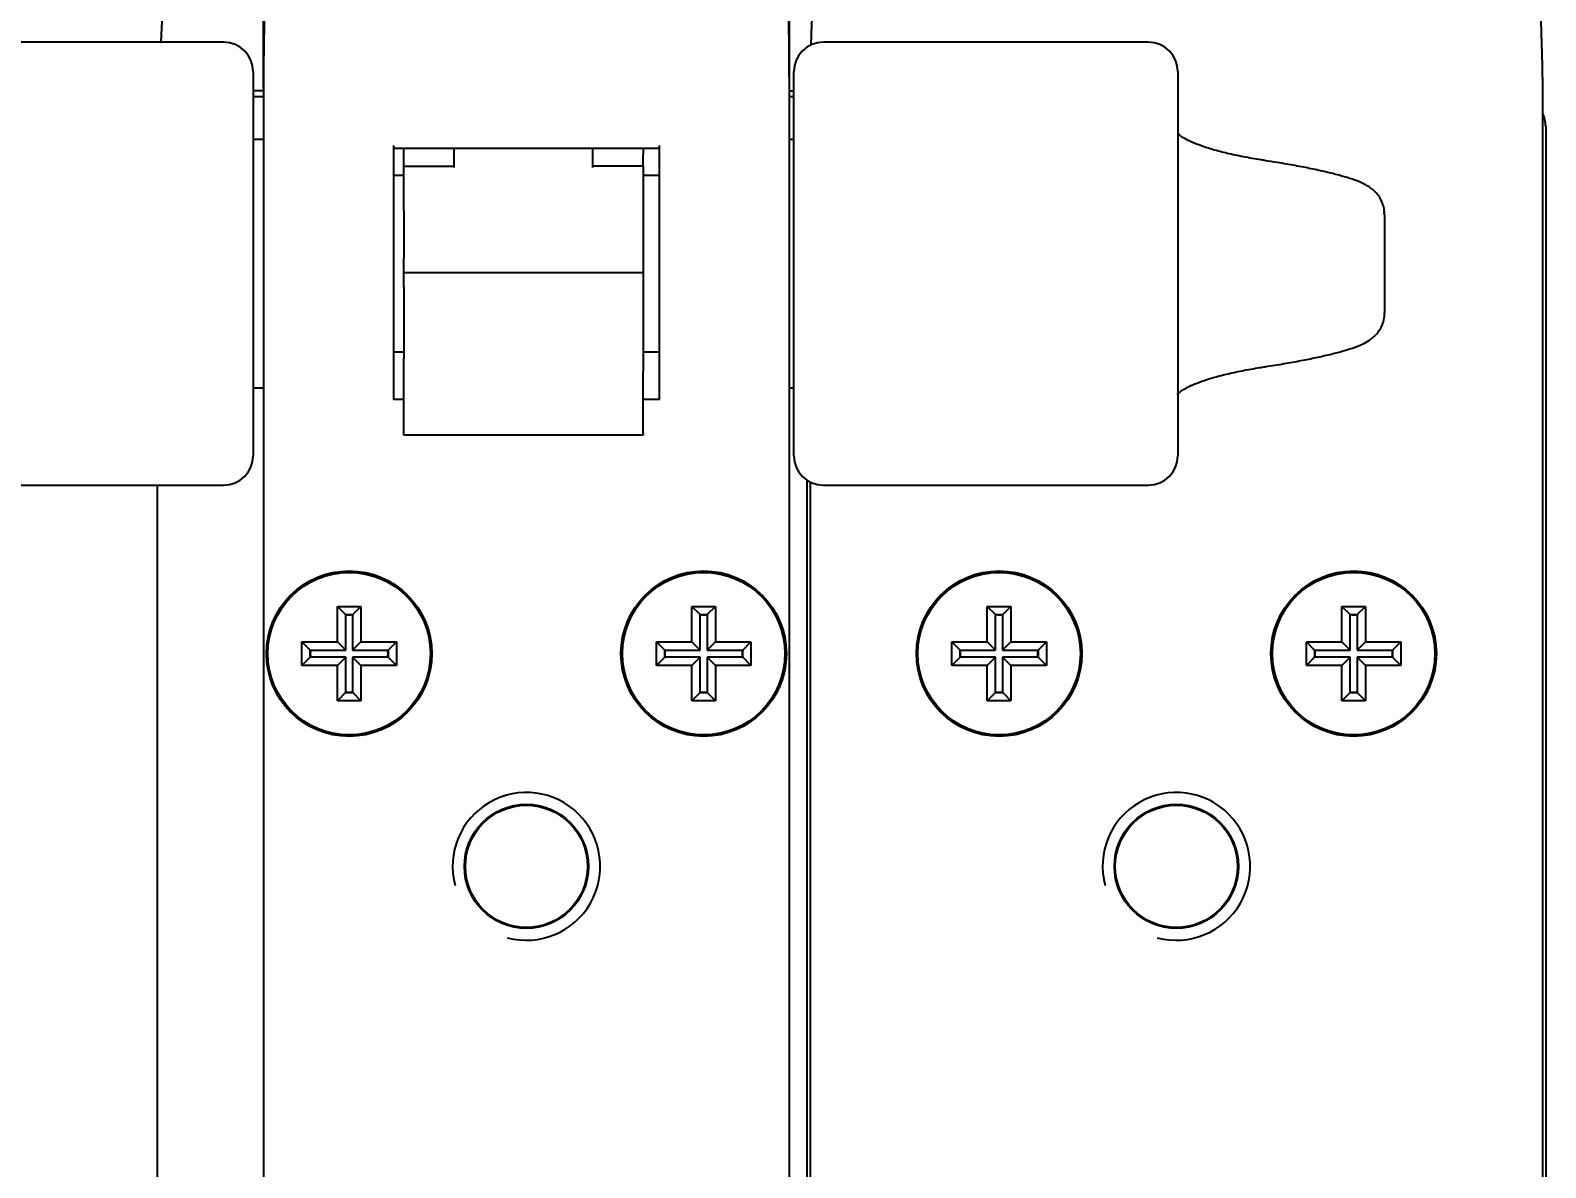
# Model space of a CAD drawing. Header units: millimetres. Extents: x -152 to 557, y 15 to 288.
# Drawn here: x 47.4 to 98.7, y 57.3 to 95.8 of the extents above; entities that cross this region are included whole.
import ezdxf
from ezdxf.enums import TextEntityAlignment as Align

# ---------------------------------------------------------------- set-up
doc = ezdxf.new("R2010")
doc.units = ezdxf.units.MM
doc.layers.add('Default', color=7, linetype='Continuous')
doc.layers.add('DV1_Default', color=7, linetype='Continuous')
doc.styles.add('SEACAD_Arial', font='arial.ttf')
doc.dimstyles.new('ISO', dxfattribs={"dimtxt": 1.75, "dimasz": 1.75, "dimexe": 0.875, "dimexo": 0, "dimgap": 0.4375, "dimtad": 1, "dimtxsty": 'SEACAD_Arial', "dimblk1": '_SE_FILLED', "dimblk2": '_SE_FILLED', "dimsah": 1, "dimcen": 0.875, "dimadec": 0, "dimazin": 0, "dimtfac": 0.5, "dimtdec": 3, "dimtmove": 0, "dimatfit": 3, "dimfxl": 1, "dimarcsym": 0})

# ---------------------------------------------------------------- blocks, each defined once
blk = doc.blocks.new('SE')
at = {"layer": 'DV1_Default', "color": 7, "linetype": 'Continuous'}
for p, q in [((53.9254747991, 95.3853045315), (42.9254747991, 95.3853045315)), ((85.2254747991, 95.3853045315), (74.2254747991, 95.3853045315)), ((54.9254747991, 94.3853045315), (54.9254747991, 81.3853045315)), ((73.2254747991, 81.3853045315), (73.2254747991, 94.3853045315)), ((86.2254747991, 94.3853045315), (86.2254747991, 81.3853045315)), ((55.2754747991, 93.7313110299), (54.9254747991, 93.7313477662)), ((55.275474797, 93.5313110304), (54.9254747991, 93.5313110304)), ((55.2754747991, 93.8279070194), (55.27547479779999, 35.6853045314)), ((73.0754747978, 35.6853045314), (73.0754747978, 93.8273638728)), ((73.0754747991, 93.7313110326), (73.2254747991, 93.7313267768)), ((73.2254747991, 93.5313110304), (73.0754747997, 93.5313110304)), ((98.5754748004, 35.4353045314), (98.5754748004, 93.8316783932)), ((98.67547480040001, 92.5313110298), (98.67547480040001, 38.4853045314)), ((55.2754747991, 92.0853045315), (54.9254747991, 92.0853045315)), ((59.6754747978, 91.8853045316), (59.6754747978, 83.2853045316)), ((68.67547479779999, 83.2853045316), (68.67547479779999, 91.8853045316)), ((73.2254747991, 92.0853045315), (73.0754747991, 92.0853045315)), ((68.67547479779999, 91.7853045316), (59.6754747978, 91.7853045316)), ((60.0254747991, 91.5853045313), (60.0254747991, 91.7853045316)), ((60.0254747991, 91.1849695301), (60.0254747991, 91.5853045313)), ((61.7254747991, 91.1423786515), (61.7254747991, 91.7853045316)), ((66.4254747991, 91.1423786515), (66.4254747991, 91.7853045316)), ((68.1254747991, 91.7853045316), (68.1254747991, 91.5853045313)), ((68.1254747991, 91.1849695301), (68.1254747991, 91.5853045313)), ((59.6754747978, 90.8853045315), (60.0254747991, 90.8853045315)), ((60.0254747991, 89.68530453139999), (60.0254747991, 91.1849695301)), ((60.0254747991, 91.1849695301), (61.7254747991, 91.1849695301)), ((68.1254747991, 91.1849695301), (66.4254747991, 91.1849695301)), ((68.1254747991, 91.1849695301), (68.1254747991, 89.68530453139999)), ((68.1254747991, 90.8853045315), (68.67547479779999, 90.8853045315)), ((60.0254747991, 89.68530453139999), (60.0254747991, 88.0853045315)), ((68.1254747991, 89.68530453139999), (68.1254747991, 88.0853045315)), ((93.2254747991, 86.2128156259), (93.2254747991, 89.5605353011)), ((60.0254747991, 87.5853045315), (60.0254747991, 88.0853045315)), ((68.1254747991, 88.0853045315), (68.1254747991, 87.5853045315)), ((60.0254747991, 87.5853045315), (68.1254747991, 87.5853045315)), ((60.0254747991, 87.0853045315), (60.0254747991, 87.5853045315)), ((68.1254747991, 87.5853045315), (68.1254747991, 87.0853045315)), ((60.0254747991, 87.0853045315), (60.0254747991, 84.6739796661)), ((68.1254747991, 87.0853045315), (68.1254747991, 84.6739796661)), ((60.0254747991, 84.8853045315), (59.6754747978, 84.8853045315)), ((60.0254747991, 84.2409687431), (60.0254747991, 84.6739796661)), ((68.67547479779999, 84.8853045315), (68.1254747991, 84.8853045315)), ((68.1254747991, 84.6739796661), (68.1254747991, 84.2409687431)), ((60.0254747991, 82.1428925318), (60.0254747991, 84.2409687431)), ((68.1254747991, 82.1428925318), (68.1254747991, 84.2409687431)), ((54.9254747991, 83.6853045315), (55.2754747991, 83.6853045315)), ((73.0754747991, 83.6853045315), (73.2254747991, 83.6853045315)), ((60.0254747991, 83.2853045316), (59.6754747978, 83.2853045316)), ((68.67547479779999, 83.2853045316), (68.1254747991, 83.2853045316)), ((60.0254747991, 82.0759034547), (60.0254747991, 82.14289253189999)), ((68.1254747991, 82.0759034547), (60.0254747991, 82.0759034547)), ((68.1254747991, 82.1428925318), (68.1254747991, 82.0759034547)), ((73.67547479779999, 38.4853045314), (73.67547479779999, 80.5501398779)), ((42.9254747991, 80.3853045315), (53.9254747991, 80.3853045315)), ((51.675474797, 80.3853045315), (51.675474797, 38.485304532)), ((73.7754747978, 80.49227597720001), (73.7754747978, 35.4353045314)), ((74.2254747991, 80.3853045315), (85.2254747991, 80.3853045315)), ((58.0550364404, 76.0057428887), (57.77547479779999, 76.2853045314)), ((57.77547479779999, 76.2853045314), (58.5754747978, 76.2853045314)), ((57.77547479779999, 75.0853045314), (57.77547479779999, 76.2853045314)), ((58.0550364404, 76.0057428887), (58.0575979669, 75.9953324864)), ((58.0575979669, 74.8031813623), (58.0575979669, 75.9953324864)), ((58.2933516286, 75.9953324864), (58.2959131551, 76.0057428887)), ((58.2933516286, 75.9953324864), (58.2933516286, 74.8031813623)), ((58.2959131551, 76.0057428887), (58.5754747978, 76.2853045314)), ((58.5754747978, 76.2853045314), (58.5754747978, 75.0853045314)), ((70.0550364404, 76.0057428887), (69.7754747978, 76.2853045314)), ((69.7754747978, 76.2853045314), (70.5754747978, 76.2853045314)), ((69.7754747978, 75.0853045314), (69.7754747978, 76.2853045314)), ((70.0550364404, 76.0057428887), (70.05759796689999, 75.9953324864)), ((70.05759796689999, 74.8031813623), (70.05759796689999, 75.9953324864)), ((70.29335162859999, 75.9953324864), (70.2959131551, 76.0057428887)), ((70.29335162859999, 75.9953324864), (70.29335162859999, 74.8031813623)), ((70.2959131551, 76.0057428887), (70.5754747978, 76.2853045314)), ((70.5754747978, 76.2853045314), (70.5754747978, 75.0853045314)), ((80.0550364418, 76.0057428881), (79.7754747991, 76.2853045308)), ((79.7754747991, 76.2853045308), (80.5754747991, 76.2853045308)), ((79.7754747991, 75.0853045308), (79.7754747991, 76.2853045308)), ((80.0550364418, 76.0057428881), (80.0575979682, 75.99533248569999)), ((80.0575979682, 74.8031813616), (80.0575979682, 75.99533248569999)), ((80.29335163, 75.99533248569999), (80.2959131564, 76.0057428881)), ((80.29335163, 75.99533248569999), (80.29335163, 74.8031813616)), ((80.2959131564, 76.0057428881), (80.5754747991, 76.2853045308)), ((80.5754747991, 76.2853045308), (80.5754747991, 75.0853045308)), ((92.0550364418, 76.0057428881), (91.7754747991, 76.2853045308)), ((91.7754747991, 76.2853045308), (92.5754747991, 76.2853045308)), ((91.7754747991, 75.0853045308), (91.7754747991, 76.2853045308)), ((92.0550364418, 76.0057428881), (92.0575979682, 75.99533248569999)), ((92.0575979682, 74.8031813616), (92.0575979682, 75.99533248569999)), ((92.29335163, 75.99533248569999), (92.29591315639999, 76.0057428881)), ((92.29335163, 75.99533248569999), (92.29335163, 74.8031813616)), ((92.29591315639999, 76.0057428881), (92.5754747991, 76.2853045308)), ((92.5754747991, 76.2853045308), (92.5754747991, 75.0853045308)), ((56.8550364404, 74.8057428887), (56.5754747978, 75.0853045314)), ((56.5754747978, 74.2853045314), (56.5754747978, 75.0853045314)), ((56.5754747978, 75.0853045314), (57.77547479779999, 75.0853045314)), ((58.0575979669, 74.8031813623), (57.77547479779999, 75.0853045314)), ((58.2933516286, 74.8031813623), (58.5754747978, 75.0853045314)), ((58.5754747978, 75.0853045314), (59.77547479779999, 75.0853045314)), ((59.49591315510001, 74.8057428887), (59.77547479779999, 75.0853045314)), ((59.77547479779999, 75.0853045314), (59.77547479779999, 74.2853045314)), ((68.8550364404, 74.8057428887), (68.5754747978, 75.0853045314)), ((68.5754747978, 74.2853045314), (68.5754747978, 75.0853045314)), ((68.5754747978, 75.0853045314), (69.7754747978, 75.0853045314)), ((70.05759796689999, 74.8031813623), (69.7754747978, 75.0853045314)), ((70.29335162859999, 74.8031813623), (70.5754747978, 75.0853045314)), ((70.5754747978, 75.0853045314), (71.7754747978, 75.0853045314)), ((71.4959131551, 74.8057428887), (71.7754747978, 75.0853045314)), ((71.7754747978, 75.0853045314), (71.7754747978, 74.2853045314)), ((78.85503644180001, 74.8057428881), (78.5754747991, 75.0853045308)), ((78.5754747991, 74.2853045308), (78.5754747991, 75.0853045308)), ((78.5754747991, 75.0853045308), (79.7754747991, 75.0853045308)), ((80.0575979682, 74.8031813616), (79.7754747991, 75.0853045308)), ((80.29335163, 74.8031813616), (80.5754747991, 75.0853045308)), ((80.5754747991, 75.0853045308), (81.7754747991, 75.0853045308)), ((81.49591315640001, 74.8057428881), (81.7754747991, 75.0853045308)), ((81.7754747991, 75.0853045308), (81.7754747991, 74.2853045308)), ((90.85503644180001, 74.8057428881), (90.5754747991, 75.0853045308)), ((90.5754747991, 74.2853045308), (90.5754747991, 75.0853045308)), ((90.5754747991, 75.0853045308), (91.7754747991, 75.0853045308)), ((92.0575979682, 74.8031813616), (91.7754747991, 75.0853045308)), ((92.29335163, 74.8031813616), (92.5754747991, 75.0853045308)), ((92.5754747991, 75.0853045308), (93.7754747991, 75.0853045308)), ((93.4959131564, 74.8057428881), (93.7754747991, 75.0853045308)), ((93.7754747991, 75.0853045308), (93.7754747991, 74.2853045308)), ((56.8550364404, 74.5648661741), (56.5754747978, 74.2853045314)), ((56.8654468428, 74.8031813623), (56.8550364404, 74.8057428887)), ((56.8550364404, 74.5648661741), (56.8654468428, 74.5674277005)), ((56.8654468428, 74.8031813623), (58.0575979669, 74.8031813623)), ((58.0575979669, 74.5674277005), (56.8654468428, 74.5674277005)), ((58.0575979669, 74.5674277005), (57.77547479779999, 74.2853045314)), ((58.0575979669, 73.3752765764), (58.0575979669, 74.5674277005)), ((58.2933516286, 74.8031813623), (59.48550275270001, 74.8031813623)), ((59.48550275270001, 74.5674277005), (58.2933516286, 74.5674277005)), ((58.2933516286, 74.5674277005), (58.5754747978, 74.2853045314)), ((58.2933516286, 74.5674277005), (58.2933516286, 73.3752765764)), ((59.49591315510001, 74.8057428887), (59.48550275270001, 74.8031813623)), ((59.48550275270001, 74.5674277005), (59.49591315510001, 74.5648661741)), ((59.49591315510001, 74.5648661741), (59.77547479779999, 74.2853045314)), ((68.8550364404, 74.5648661741), (68.5754747978, 74.2853045314)), ((68.8654468428, 74.8031813623), (68.8550364404, 74.8057428887)), ((68.8550364404, 74.5648661741), (68.8654468428, 74.5674277005)), ((68.8654468428, 74.8031813623), (70.05759796689999, 74.8031813623)), ((70.05759796689999, 74.5674277005), (68.8654468428, 74.5674277005)), ((70.05759796689999, 74.5674277005), (69.7754747978, 74.2853045314)), ((70.05759796689999, 73.3752765764), (70.05759796689999, 74.5674277005)), ((70.29335162859999, 74.8031813623), (71.4855027527, 74.8031813623)), ((71.4855027527, 74.5674277005), (70.29335162859999, 74.5674277005)), ((70.29335162859999, 74.5674277005), (70.5754747978, 74.2853045314)), ((70.29335162859999, 74.5674277005), (70.29335162859999, 73.3752765764)), ((71.4959131551, 74.8057428887), (71.4855027527, 74.8031813623)), ((71.4855027527, 74.5674277005), (71.4959131551, 74.5648661741)), ((71.4959131551, 74.5648661741), (71.7754747978, 74.2853045314)), ((78.85503644180001, 74.5648661734), (78.5754747991, 74.2853045308)), ((78.86544684409999, 74.8031813616), (78.85503644180001, 74.8057428881)), ((78.85503644180001, 74.5648661734), (78.86544684409999, 74.5674276999)), ((78.86544684409999, 74.8031813616), (80.0575979682, 74.8031813616)), ((80.0575979682, 74.5674276999), (78.86544684409999, 74.5674276999)), ((80.0575979682, 74.5674276999), (79.7754747991, 74.2853045308)), ((80.0575979682, 73.3752765758), (80.0575979682, 74.5674276999)), ((80.29335163, 74.8031813616), (81.4855027541, 74.8031813616)), ((81.4855027541, 74.5674276999), (80.29335163, 74.5674276999)), ((80.29335163, 74.5674276999), (80.5754747991, 74.2853045308)), ((80.29335163, 74.5674276999), (80.29335163, 73.3752765758)), ((81.49591315640001, 74.8057428881), (81.4855027541, 74.8031813616)), ((81.4855027541, 74.5674276999), (81.49591315640001, 74.5648661734)), ((81.49591315640001, 74.5648661734), (81.7754747991, 74.2853045308)), ((90.85503644180001, 74.5648661734), (90.5754747991, 74.2853045308)), ((90.86544684409999, 74.8031813616), (90.85503644180001, 74.8057428881)), ((90.85503644180001, 74.5648661734), (90.86544684409999, 74.5674276999)), ((90.86544684409999, 74.8031813616), (92.0575979682, 74.8031813616)), ((92.0575979682, 74.5674276999), (90.86544684409999, 74.5674276999)), ((92.0575979682, 74.5674276999), (91.7754747991, 74.2853045308)), ((92.0575979682, 73.3752765758), (92.0575979682, 74.5674276999)), ((92.29335163, 74.8031813616), (93.4855027541, 74.8031813616)), ((93.4855027541, 74.5674276999), (92.29335163, 74.5674276999)), ((92.29335163, 74.5674276999), (92.5754747991, 74.2853045308)), ((92.29335163, 74.5674276999), (92.29335163, 73.3752765758)), ((93.4959131564, 74.8057428881), (93.4855027541, 74.8031813616)), ((93.4855027541, 74.5674276999), (93.4959131564, 74.5648661734)), ((93.4959131564, 74.5648661734), (93.7754747991, 74.2853045308)), ((57.77547479779999, 74.2853045314), (56.5754747978, 74.2853045314)), ((57.77547479779999, 73.0853045314), (57.77547479779999, 74.2853045314)), ((59.77547479779999, 74.2853045314), (58.5754747978, 74.2853045314)), ((58.5754747978, 74.2853045314), (58.5754747978, 73.0853045314)), ((69.7754747978, 74.2853045314), (68.5754747978, 74.2853045314)), ((69.7754747978, 73.0853045314), (69.7754747978, 74.2853045314)), ((71.7754747978, 74.2853045314), (70.5754747978, 74.2853045314)), ((70.5754747978, 74.2853045314), (70.5754747978, 73.0853045314)), ((79.7754747991, 74.2853045308), (78.5754747991, 74.2853045308)), ((79.7754747991, 73.0853045308), (79.7754747991, 74.2853045308)), ((81.7754747991, 74.2853045308), (80.5754747991, 74.2853045308)), ((80.5754747991, 74.2853045308), (80.5754747991, 73.0853045308)), ((91.7754747991, 74.2853045308), (90.5754747991, 74.2853045308)), ((91.7754747991, 73.0853045308), (91.7754747991, 74.2853045308)), ((93.7754747991, 74.2853045308), (92.5754747991, 74.2853045308)), ((92.5754747991, 74.2853045308), (92.5754747991, 73.0853045308)), ((58.0550364404, 73.3648661741), (57.77547479779999, 73.0853045314)), ((58.0575979669, 73.3752765764), (58.0550364404, 73.3648661741)), ((58.2959131551, 73.3648661741), (58.2933516286, 73.3752765764)), ((58.2959131551, 73.3648661741), (58.5754747978, 73.0853045314)), ((70.0550364404, 73.3648661741), (69.7754747978, 73.0853045314)), ((70.05759796689999, 73.3752765764), (70.0550364404, 73.3648661741)), ((70.2959131551, 73.3648661741), (70.29335162859999, 73.3752765764)), ((70.2959131551, 73.3648661741), (70.5754747978, 73.0853045314)), ((80.0550364418, 73.3648661734), (79.7754747991, 73.0853045308)), ((80.0575979682, 73.3752765758), (80.0550364418, 73.3648661734)), ((80.2959131564, 73.3648661734), (80.29335163, 73.3752765758)), ((80.2959131564, 73.3648661734), (80.5754747991, 73.0853045308)), ((92.0550364418, 73.3648661734), (91.7754747991, 73.0853045308)), ((92.0575979682, 73.3752765758), (92.0550364418, 73.3648661734)), ((92.29591315639999, 73.3648661734), (92.29335163, 73.3752765758)), ((92.29591315639999, 73.3648661734), (92.5754747991, 73.0853045308)), ((58.5754747978, 73.0853045314), (57.77547479779999, 73.0853045314)), ((70.5754747978, 73.0853045314), (69.7754747978, 73.0853045314)), ((80.5754747991, 73.0853045308), (79.7754747991, 73.0853045308)), ((92.5754747991, 73.0853045308), (91.7754747991, 73.0853045308))]:
    blk.add_line(p, q, dxfattribs=at)
for centre, radius in [((58.1754747978, 74.6853045314), 2.80000000000018), ((70.17547479779999, 74.6853045314), 2.80000000000018), ((80.1754747991, 74.6853045308), 2.80000000000018), ((92.1754747991, 74.6853045308), 2.80000000000018), ((58.1754747978, 74.6853045314), 2.75), ((70.17547479779999, 74.6853045314), 2.75), ((80.1754747991, 74.6853045308), 2.75), ((92.1754747991, 74.6853045308), 2.75), ((64.17547479779999, 67.4853045314), 2.099999999999909), ((64.1754747991, 67.4853045314), 2.067), ((86.1754747991, 67.4853045308), 2.099999999999909), ((86.1754747991, 67.4853047533), 2.067)]:
    blk.add_circle(centre, radius, dxfattribs=at)
for centre, radius, start, end in [((101.6215430813, 93.724975515), 49.84618249076378, 152.2709506274, 178.0911788975), ((180.2751803813, 93.55660577530001), 125.000000000041, 169.2938153046, 179.8756445723), ((-51.9242307844, 93.55660577549999), 124.9999999999577, 0.1246048873, 10.7061846954), ((123.6215430813, 93.7249755144), 49.84618249076378, 152.2709506273, 178.2004990186), ((48.7294065162, 93.7249755144), 49.84618249076379, 0.1226498998, 27.7290493726), ((53.9254747991, 94.3853045315), 1.000000000000001, 0, 90), ((74.2254747991, 94.3853045315), 1.000000000000008, 90, 180), ((85.2254747991, 94.3853045315), 1.000000000000002, 0, 90), ((72.5754743831, 93.8273638723), 0.5000004146298309, 5.35e-08, 0.1246048374), ((97.67547480040001, 92.5313110298), 1.000000000000001, 0, 25.8419327632), ((53.9254747991, 81.3853045315), 1.000000000000001, 270, 0), ((74.2254747991, 81.3853045315), 1.000000000000003, 180, 270), ((85.2254747991, 81.3853045315), 1.000000000000001, 270, 0), ((58.1754747978, 80.2999143553), 4.295860098107038, 268.3934500373, 271.6065499627), ((58.1754747978, 74.6853045314), 1.315320565519103, 84.85834978840002, 95.1416502116), ((70.17547479779999, 80.2999143553), 4.295860098107038, 268.3934500373, 271.6065499627), ((70.17547479779999, 74.6853045314), 1.315320565519103, 84.85834978840002, 95.1416502116), ((80.1754747991, 80.29991435470001), 4.295860098107038, 268.3934500373, 271.6065499627), ((80.1754747991, 74.6853045308), 1.315320565519103, 84.85834978840002, 95.1416502116), ((92.1754747991, 80.29991435470001), 4.295860098107038, 268.3934500373, 271.6065499627), ((92.1754747991, 74.6853045308), 1.315320565519103, 84.85834978840002, 95.1416502116), ((52.5608649738, 74.6853045314), 4.295860098114656, 358.3934500373001, 1.6065499627), ((58.1754747978, 74.6853045314), 1.315320565519103, 174.8583497884, 185.1416502116), ((58.1754747978, 74.6853045314), 1.315320565519102, 354.8583497883999, 5.1416502116), ((63.7900846217, 74.6853045314), 4.295860098114249, 178.3934500373, 181.6065499627), ((64.56086497380001, 74.6853045314), 4.295860098114656, 358.3934500373001, 1.6065499627), ((70.17547479779999, 74.6853045314), 1.315320565519103, 174.8583497884, 185.1416502116), ((70.17547479779999, 74.6853045314), 1.315320565519102, 354.8583497883999, 5.1416502116), ((75.7900846217, 74.6853045314), 4.295860098114249, 178.3934500373, 181.6065499627), ((74.5608649752, 74.6853045308), 4.295860098114656, 358.3934500373001, 1.6065499627), ((80.1754747991, 74.6853045308), 1.315320565519103, 174.8583497884, 185.1416502116), ((80.1754747991, 74.6853045308), 1.315320565519102, 354.8583497883999, 5.1416502116), ((85.790084623, 74.6853045308), 4.295860098114249, 178.3934500373, 181.6065499627), ((86.5608649752, 74.6853045308), 4.295860098114656, 358.3934500373001, 1.6065499627), ((92.1754747991, 74.6853045308), 1.315320565519103, 174.8583497884, 185.1416502116), ((92.1754747991, 74.6853045308), 1.315320565519102, 354.8583497883999, 5.1416502116), ((97.790084623, 74.6853045308), 4.295860098114249, 178.3934500373, 181.6065499627), ((58.1754747978, 69.0706947075), 4.295860098114255, 88.3934500373, 91.60654996270002), ((58.1754747978, 74.6853045314), 1.315320565519103, 264.8583497884, 275.1416502116), ((70.17547479779999, 69.0706947075), 4.295860098114255, 88.3934500373, 91.60654996270002), ((70.17547479779999, 74.6853045314), 1.315320565519103, 264.8583497884, 275.1416502116), ((80.1754747991, 69.0706947068), 4.295860098114255, 88.3934500373, 91.60654996270002), ((80.1754747991, 74.6853045308), 1.315320565519103, 264.8583497884, 275.1416502116), ((92.1754747991, 69.0706947068), 4.295860098114255, 88.3934500373, 91.60654996270002), ((92.1754747991, 74.6853045308), 1.315320565519103, 264.8583497884, 275.1416502116), ((64.1754747991, 67.4853045314), 2.5, 255, 195), ((86.1754747991, 67.4853047533), 2.5, 255, 195)]:
    blk.add_arc(centre, radius, start, end, dxfattribs=at)
for centre, major_axis, ratio, start_param, end_param in [((89.0190092068, 90.3843550537), (-0.1490017270691186, -0.9888369356624157), 0.7024820866, 3.123241745087526, 3.153476318223141), ((89.0190092068, 85.3885131464), (-0.1490878957238618, 0.9888239476012471), 0.702477413, 3.132853037486622, 3.16045146600738)]:
    blk.add_ellipse(centre, major_axis=major_axis, ratio=ratio, start_param=start_param, end_param=end_param, dxfattribs=at)
for points, knots in [([(89.18137244711586, 91.37705127043371), (89.13245391675768, 91.38402794310541), (88.88233899970345, 91.41981175270563), (88.4333407701193, 91.50215268985365), (87.89120835884226, 91.61706929688141), (87.4144234235884, 91.7418987550062), (87.0130996104923, 91.87078238466913), (86.69202802997877, 91.9992823454798), (86.4550607306105, 92.11951038460137), (86.30134089109639, 92.22173204115158), (86.24723075043906, 92.27137347734673), (86.23009289843775, 92.28973015836199), (86.22790743752891, 92.29213571701293)], [0, 0, 0, 0, 0.0256668025891834, 0.1533010397409031, 0.2806316792121306, 0.4066655287425711, 0.5303455686383658, 0.6505555619664598, 0.7662772343910027, 0.876898264157134, 0.9828040763547498, 1, 1, 1, 1]), ([(93.21141521192659, 89.56284539874845), (93.21404316721821, 89.60818927249271), (93.22025231941382, 89.72748072594244), (93.16217956575115, 89.93150479781481), (93.062887859614, 90.13167123121148), (92.9408326024568, 90.28781010657136), (92.81395384717344, 90.4059736279731), (92.68247685933004, 90.4999222847953), (92.5343109159766, 90.58362643562654), (92.33084442590055, 90.6754397053153), (92.05892468151993, 90.7722972114183), (91.68542527996892, 90.8814519201274), (91.25356380825735, 90.98916240526606), (90.75342361981212, 91.09814558116577), (90.20581573288557, 91.20361370805365), (89.66222118319124, 91.29810000629676), (89.31996619948202, 91.34959435518739), (89.15966209137342, 91.37359247188391)], [0, 0, 0, 0, 0.0159662520483174, 0.0493705803047716, 0.0812495927774572, 0.1131510167455586, 0.1469123474327283, 0.1854753021635727, 0.2336746215462181, 0.3007181114813194, 0.4116556630161469, 0.5149700622485198, 0.6244771756240528, 0.7290393989998449, 0.8317058311006033, 0.933432981535652, 1, 1, 1, 1]), ([(89.16217273204441, 84.39912051430069), (89.20156226386997, 84.40476813197405), (89.44712982797232, 84.44001866048485), (89.89995105285145, 84.51564996507196), (90.46581023055592, 84.61775815532528), (90.97971738399151, 84.7227108292364), (91.43602655208454, 84.82778896467066), (91.83598029581972, 84.93347430933827), (92.18838388694134, 85.04396609513267), (92.45603158026708, 85.14913158587656), (92.66872486663028, 85.26186545411537), (92.83324091380787, 85.3827281685424), (92.96743714330631, 85.5139752102697), (93.09564639185415, 85.69314420530884), (93.18599602832278, 85.91576616011211), (93.22959545212669, 86.1075600995053), (93.21761515337988, 86.20259038334775), (93.21566739802022, 86.21781321711292)], [0, 0, 0, 0, 0.0158904916039841, 0.1155243742840694, 0.2159124346529822, 0.3170728619308106, 0.4191697746600682, 0.522753348251766, 0.6294541437843297, 0.7446665057375058, 0.818293461213658, 0.8571264042318784, 0.8929509277388388, 0.926969692596998, 0.9607111495051526, 0.9945966540114266, 1, 1, 1, 1]), ([(86.2129602593883, 83.4620434785613), (86.21882867322239, 83.47003869383141), (86.24307660746912, 83.49939942685111), (86.33491615930632, 83.57494820149867), (86.49374197267042, 83.67401626798055), (86.72537299433748, 83.78731009717497), (87.03167076675942, 83.90783479641924), (87.41368273895452, 84.03014696950117), (87.87115072719061, 84.15060600473687), (88.39756988549797, 84.26367240586994), (88.85303044367735, 84.34796749992589), (89.11543598900799, 84.38593456352052), (89.1825604206882, 84.39560448183127)], [0, 0, 0, 0, 0.1024270425583844, 0.1956344005697649, 0.2940699455244998, 0.3960356524846937, 0.5026414562996914, 0.6137594232600053, 0.7287236107361191, 0.8466292505099674, 0.9665117758210706, 1, 1, 1, 1])]:
    blk.add_open_spline(points, degree=3, knots=knots, dxfattribs=at)
blk = doc.blocks.new('DMBLK8')
at = {"layer": 'Default', "linetype": 'Continuous', "transparency": 16777216}
for points in [[(53.52547474508614, 108.2495791224906), (53.52547474508614, 107.6662457711517), (55.27547479910284, 107.9579124468212)], [(74.82547485178294, 108.2495791224906), (73.07547479776622, 107.9579124468212), (74.82547485178294, 107.6662457711517)]]:
    blk.add_hatch(color=7, dxfattribs=at).paths.add_polyline_path(points)
at = {"layer": 'Default', "color": 7, "linetype": 'Continuous', "transparency": 16777216}
for p, q in [((55.2754747991, 93.8279070194), (55.2754747991, 108.8329124738)), ((73.0754747978, 93.8273638728), (73.0754747978, 108.8329124738)), ((76.5754749058, 107.9579124468), (45.58442681939999, 107.9579124468))]:
    blk.add_line(p, q, dxfattribs=at)
at = {"layer": 'Default', "color": 7, "linetype": 'Continuous', "transparency": 16777216, "style": 'SEACAD_Arial'}
blk.add_text('18', height=1.75, dxfattribs=at).set_placement((46.1969262199, 110.1454124468), align=Align.TOP_LEFT)
blk = doc.blocks.new('_SE_FILLED')
at = {"color": 0}
blk.add_line((0, 0), (-1, 0), dxfattribs=at)
blk.add_solid([(0, 0), (-1, -0.1665), (-1, 0.1665), (0, 0)], dxfattribs=at)

msp = doc.modelspace()

# ---------------------------------------------------------------- block references
at = {"layer": 'Default'}
msp.add_blockref('SE', (0, 0), dxfattribs=at)

# ---------------------------------------------------------------- dimensions: what is measured, and where the dimension line sits
at = {"layer": 'Default', "color": 7, "linetype": 'Continuous'}
dim = msp.add_linear_dim(base=(55.2754747991, 107.9579124468), p1=(73.0754747978, 93.8273638728), p2=(55.2754747991, 93.8279070194), text='\\A1;<>', dimstyle='ISO', override={"dimdec": 0}, dxfattribs=at)
dim.commit()
dim.dimension.update_dxf_attribs({"geometry": 'DMBLK8', "text_midpoint": (49.5485566547, 107.9579124468), "dimtype": 160})

doc.saveas('drawing.dxf')
